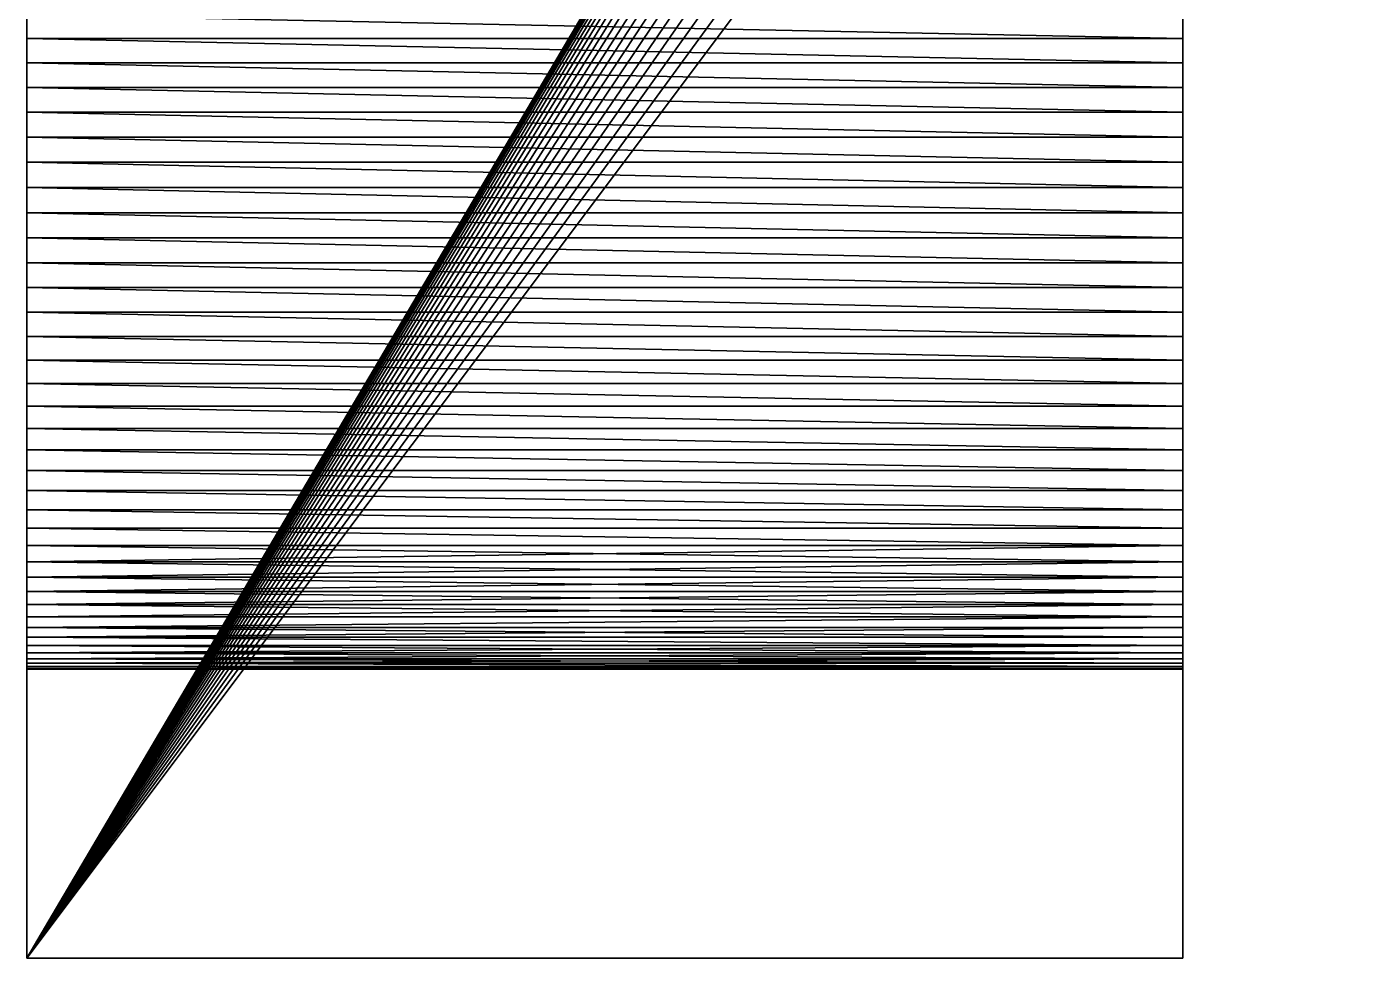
# Model space of a CAD drawing. Header units: millimetres. Extents: x 2854 to 3045, y 1707 to 1839.
# Drawn here: x 2867.753 to 2871.227, y 1801.224 to 1803.641 of the extents above; entities that cross this region are included whole.
import ezdxf

# ---------------------------------------------------------------- set-up
doc = ezdxf.new("R2010")
doc.units = ezdxf.units.MM

# ---------------------------------------------------------------- blocks, each defined once
blk = doc.blocks.new('Mastil_3_AUX')
at = {"color": 250, "true_color": 0x1e1e1e}
for p, q in [((15, -1.5), (19, -1.5)), ((15, -1.5, 10), (19, -1.5, 10)), ((16.7401, -4.5, 3.7773), (16.7401, -1.5, 3.7773)), ((17.2599, -4.5, 6.2227), (17.2599, -1.5, 6.2227)), ((18.0113, -4.5, 4.2653), (18.0113, -1.5, 4.2653)), ((19, -1.5), (19, -4.5)), ((19, -1.5, 10), (19, -4.5, 10)), ((19, -1.5), (19, -1.5, 10)), ((12.8981, -4.5), (19, -4.5)), ((12.8981, -4.5, 10), (19, -4.5, 10)), ((19, -4.5), (19, -4.5, 10))]:
    blk.add_line(p, q, dxfattribs=at)
for p, q in [((16.6137, -4.5, 6.1888), (16.6137, -1.5, 6.1888)), ((16.6137, -4.5, 3.8112), (16.6137, -1.5, 3.8112)), ((16.6765, -4.5, 6.2074), (16.6765, -1.5, 6.2074)), ((16.6765, -4.5, 3.7926), (16.6765, -1.5, 3.7926)), ((16.7401, -4.5, 6.2227), (16.7401, -1.5, 6.2227)), ((16.8045, -4.5, 6.2346), (16.8045, -1.5, 6.2346)), ((16.8045, -4.5, 3.7654), (16.8045, -1.5, 3.7654)), ((16.8693, -4.5, 6.2432), (16.8693, -1.5, 6.2432)), ((16.8693, -4.5, 3.7568), (16.8693, -1.5, 3.7568)), ((16.9346, -4.5, 6.2483), (16.9346, -1.5, 6.2483)), ((16.9346, -4.5, 3.7517), (16.9346, -1.5, 3.7517)), ((17, -4.5, 6.25), (17, -1.5, 6.25)), ((17, -4.5, 3.75), (17, -1.5, 3.75)), ((17.0654, -4.5, 6.2483), (17.0654, -1.5, 6.2483)), ((17.0654, -4.5, 3.7517), (17.0654, -1.5, 3.7517)), ((17.1307, -4.5, 6.2432), (17.1307, -1.5, 6.2432)), ((17.1307, -4.5, 3.7568), (17.1307, -1.5, 3.7568)), ((17.1955, -4.5, 6.2346), (17.1955, -1.5, 6.2346)), ((17.1955, -4.5, 3.7654), (17.1955, -1.5, 3.7654)), ((17.2599, -4.5, 3.7773), (17.2599, -1.5, 3.7773)), ((17.3235, -4.5, 6.2074), (17.3235, -1.5, 6.2074)), ((17.3235, -4.5, 3.7926), (17.3235, -1.5, 3.7926)), ((17.3863, -4.5, 6.1888), (17.3863, -1.5, 6.1888)), ((17.3863, -4.5, 3.8112), (17.3863, -1.5, 3.8112)), ((17.448, -4.5, 6.167), (17.448, -1.5, 6.167)), ((17.448, -4.5, 3.833), (17.448, -1.5, 3.833)), ((17.5084, -4.5, 6.1419), (17.5084, -1.5, 6.1419)), ((17.5084, -4.5, 3.8581), (17.5084, -1.5, 3.8581)), ((17.5675, -4.5, 6.1138), (17.5675, -1.5, 6.1138)), ((17.5675, -4.5, 3.8862), (17.5675, -1.5, 3.8862)), ((17.625, -4.5, 3.9175), (17.625, -1.5, 3.9175)), ((17.6808, -4.5, 6.0483), (17.6808, -1.5, 6.0483)), ((17.6808, -4.5, 3.9517), (17.6808, -1.5, 3.9517)), ((17.7347, -4.5, 6.0113), (17.7347, -1.5, 6.0113)), ((17.7347, -4.5, 3.9887), (17.7347, -1.5, 3.9887)), ((17.7867, -4.5, 5.9714), (17.7867, -1.5, 5.9714)), ((17.7867, -4.5, 4.0286), (17.7867, -1.5, 4.0286)), ((17.8364, -4.5, 4.0711), (17.8364, -1.5, 4.0711)), ((17.8364, -4.5, 5.9289), (17.8364, -1.5, 5.9289)), ((17.8839, -4.5, 4.1161), (17.8839, -1.5, 4.1161)), ((17.8839, -4.5, 5.8839), (17.8839, -1.5, 5.8839)), ((17.9289, -4.5, 4.1636), (17.9289, -1.5, 4.1636)), ((17.9289, -4.5, 5.8364), (17.9289, -1.5, 5.8364)), ((17.9714, -4.5, 4.2133), (17.9714, -1.5, 4.2133)), ((17.9714, -4.5, 5.7867), (17.9714, -1.5, 5.7867)), ((18.0113, -4.5, 5.7347), (18.0113, -1.5, 5.7347)), ((18.0483, -4.5, 4.3192), (18.0483, -1.5, 4.3192)), ((18.0483, -4.5, 5.6808), (18.0483, -1.5, 5.6808)), ((18.0825, -4.5, 4.375), (18.0825, -1.5, 4.375)), ((18.0825, -4.5, 5.625), (18.0825, -1.5, 5.625)), ((18.1138, -4.5, 4.4325), (18.1138, -1.5, 4.4325)), ((18.1138, -4.5, 5.5675), (18.1138, -1.5, 5.5675)), ((18.1419, -4.5, 4.4916), (18.1419, -1.5, 4.4916)), ((18.1419, -4.5, 5.5084), (18.1419, -1.5, 5.5084)), ((18.167, -4.5, 4.552), (18.167, -1.5, 4.552)), ((18.167, -4.5, 5.448), (18.167, -1.5, 5.448)), ((18.1888, -4.5, 4.6137), (18.1888, -1.5, 4.6137)), ((18.1888, -4.5, 5.3863), (18.1888, -1.5, 5.3863)), ((18.2074, -4.5, 4.6765), (18.2074, -1.5, 4.6765)), ((18.2074, -4.5, 5.3235), (18.2074, -1.5, 5.3235)), ((18.2227, -4.5, 4.7401), (18.2227, -1.5, 4.7401)), ((18.2227, -4.5, 5.2599), (18.2227, -1.5, 5.2599)), ((18.2346, -4.5, 4.8045), (18.2346, -1.5, 4.8045)), ((18.2346, -4.5, 5.1955), (18.2346, -1.5, 5.1955)), ((18.2432, -4.5, 4.8693), (18.2432, -1.5, 4.8693)), ((18.2432, -4.5, 5.1307), (18.2432, -1.5, 5.1307)), ((18.2483, -4.5, 4.9346), (18.2483, -1.5, 4.9346)), ((18.2483, -4.5, 5.0654), (18.2483, -1.5, 5.0654)), ((18.25, -4.5, 5), (18.25, -1.5, 5))]:
    blk.add_line(p, q)
at = {"color": 3, "true_color": 0x00ff00}
blk.add_line((17.625, -4.5, 6.0825), (17.625, -1.5, 6.0825), dxfattribs=at)
at = {"color": 250, "true_color": 0x1e1e1e, "extrusion": (-7.93124e-14, 1, 1.24875e-13)}
for centre in [(-17, 5, -1.5), (-17, 5, -4.5)]:
    blk.add_circle(centre, 1.25, dxfattribs=at)
at = {"color": 250, "true_color": 0x1e1e1e}
mesh = blk.add_polyface(dxfattribs=at)
corners = [(11.3457, -1.7843), (11.3045, 0.9693), (11.3458, 0.8731), (11.5355, -1.9645), (11.3897, 0.778), (11.436, 0.684), (11.4847, 0.5914), (11.5359, 0.5), (11.7157, -2.1543), (11.5894, 0.41), (11.6453, 0.3214), (11.7035, 0.2344), (11.7639, 0.1489), (11.8857, -2.3534), (11.8266, 0.065), (11.8914, -0.0173), (12.0451, -2.5611), (11.9584, -0.0978), (12.0274, -0.1765), (12.0985, -0.2534), (12.1934, -2.7768), (12.1716, -0.3284), (12.2466, -0.4015), (12.3301, -3), (12.3235, -0.4726), (12.4022, -0.5416), (12.455, -3.23), (12.4827, -0.6086), (12.5677, -3.4663), (12.565, -0.6734), (12.6489, -0.7361), (12.6679, -3.7082), (12.7344, -0.7965), (12.7553, -3.9549), (12.8214, -0.8547), (12.8296, -4.2059), (12.91, -0.9106), (12.8907, -4.4604), (12.8981, -4.5), (13, -0.9641), (19, -4.5), (13.0914, -1.0153), (13.184, -1.064), (13.278, -1.1103), (13.3731, -1.1542), (13.4693, -1.1955), (13.5665, -1.2343), (13.6648, -1.2706), (13.7639, -1.3042), (13.8639, -1.3353), (13.9647, -1.3637), (14.0662, -1.3895), (14.1684, -1.4126), (14.2711, -1.433), (14.3743, -1.4508), (14.4779, -1.4658), (14.5819, -1.4781), (14.6862, -1.4877), (14.7907, -1.4945), (14.8953, -1.4986), (15, -1.5), (19, -1.5)]
mesh.append_faces([[corners[k] for k in face] for face in [(40, 60, 61)]], dxfattribs={"vtx0": -1, "color": 250})
mesh.append_faces([[corners[k] for k in face] for face in [(0, 2, 3), (3, 7, 8), (8, 12, 13), (13, 15, 16), (16, 19, 20), (20, 22, 23), (23, 25, 26), (26, 27, 28), (28, 30, 31), (31, 32, 33), (33, 34, 35), (35, 36, 37), (37, 36, 38), (38, 39, 40)]], dxfattribs={"vtx0": -1, "vtx1": -1, "color": 250})
mesh.append_faces([[corners[k] for k in face] for face in [(0, 1, 2), (3, 2, 4), (3, 4, 5), (3, 5, 6), (3, 6, 7), (8, 7, 9), (8, 9, 10), (8, 10, 11), (8, 11, 12), (13, 12, 14), (13, 14, 15), (16, 15, 17), (16, 17, 18), (16, 18, 19), (20, 19, 21), (20, 21, 22), (23, 22, 24), (23, 24, 25), (26, 25, 27), (28, 27, 29), (28, 29, 30), (31, 30, 32), (33, 32, 34), (35, 34, 36), (38, 36, 39), (40, 39, 41), (40, 41, 42), (40, 42, 43), (40, 43, 44), (40, 44, 45), (40, 45, 46), (40, 46, 47), (40, 47, 48), (40, 48, 49), (40, 49, 50), (40, 50, 51), (40, 51, 52), (40, 52, 53), (40, 53, 54), (40, 54, 55), (40, 55, 56), (40, 56, 57), (40, 57, 58), (40, 58, 59), (40, 59, 60)]], dxfattribs={"vtx0": -1, "vtx2": -1, "color": 250})
mesh = blk.add_polyface(dxfattribs=at)
corners = [(11.3045, 0.9693, 10), (11.3457, -1.7843, 10), (11.3458, 0.8731, 10), (11.5355, -1.9645, 10), (11.3897, 0.778, 10), (11.436, 0.684, 10), (11.4847, 0.5914, 10), (11.5359, 0.5, 10), (11.7157, -2.1543, 10), (11.5894, 0.41, 10), (11.6453, 0.3214, 10), (11.7035, 0.2344, 10), (11.7639, 0.1489, 10), (11.8857, -2.3534, 10), (11.8266, 0.065, 10), (11.8914, -0.0173, 10), (12.0451, -2.5611, 10), (11.9584, -0.0978, 10), (12.0274, -0.1765, 10), (12.0985, -0.2534, 10), (12.1934, -2.7768, 10), (12.1716, -0.3284, 10), (12.2466, -0.4015, 10), (12.3301, -3, 10), (12.3235, -0.4726, 10), (12.4022, -0.5416, 10), (12.455, -3.23, 10), (12.4827, -0.6086, 10), (12.5677, -3.4663, 10), (12.565, -0.6734, 10), (12.6489, -0.7361, 10), (12.6679, -3.7082, 10), (12.7344, -0.7965, 10), (12.7553, -3.9549, 10), (12.8214, -0.8547, 10), (12.8296, -4.2059, 10), (12.91, -0.9106, 10), (12.8907, -4.4604, 10), (12.8981, -4.5, 10), (13, -0.9641, 10), (19, -4.5, 10), (13.0914, -1.0153, 10), (13.184, -1.064, 10), (13.278, -1.1103, 10), (13.3731, -1.1542, 10), (13.4693, -1.1955, 10), (13.5665, -1.2343, 10), (13.6648, -1.2706, 10), (13.7639, -1.3042, 10), (13.8639, -1.3353, 10), (13.9647, -1.3637, 10), (14.0662, -1.3895, 10), (14.1684, -1.4126, 10), (14.2711, -1.433, 10), (14.3743, -1.4508, 10), (14.4779, -1.4658, 10), (14.5819, -1.4781, 10), (14.6862, -1.4877, 10), (14.7907, -1.4945, 10), (14.8953, -1.4986, 10), (15, -1.5, 10), (19, -1.5, 10)]
mesh.append_faces([[corners[k] for k in face] for face in [(60, 40, 61)]], dxfattribs={"vtx0": -1, "color": 250})
mesh.append_faces([[corners[k] for k in face] for face in [(0, 1, 2), (2, 3, 4), (4, 3, 5), (5, 3, 6), (6, 3, 7), (7, 8, 9), (9, 8, 10), (10, 8, 11), (11, 8, 12), (12, 13, 14), (14, 13, 15), (15, 16, 17), (17, 16, 18), (18, 16, 19), (19, 20, 21), (21, 20, 22), (22, 23, 24), (24, 23, 25), (25, 26, 27), (27, 28, 29), (29, 28, 30), (30, 31, 32), (32, 33, 34), (34, 35, 36), (36, 38, 39), (39, 40, 41), (41, 40, 42), (42, 40, 43), (43, 40, 44), (44, 40, 45), (45, 40, 46), (46, 40, 47), (47, 40, 48), (48, 40, 49), (49, 40, 50), (50, 40, 51), (51, 40, 52), (52, 40, 53), (53, 40, 54), (54, 40, 55), (55, 40, 56), (56, 40, 57), (57, 40, 58), (58, 40, 59), (59, 40, 60)]], dxfattribs={"vtx0": -1, "vtx1": -1, "color": 250})
mesh.append_faces([[corners[k] for k in face] for face in [(2, 1, 3), (7, 3, 8), (12, 8, 13), (15, 13, 16), (19, 16, 20), (22, 20, 23), (25, 23, 26), (27, 26, 28), (30, 28, 31), (32, 31, 33), (34, 33, 35), (36, 35, 37), (36, 37, 38), (39, 38, 40)]], dxfattribs={"vtx0": -1, "vtx2": -1, "color": 250})
mesh = blk.add_polyface(dxfattribs=at)
corners = [(15, -1.5), (16.9346, -1.5, 3.7517), (17, -1.5, 3.75), (16.8693, -1.5, 3.7568), (16.8045, -1.5, 3.7654), (16.7401, -1.5, 3.7773), (16.6765, -1.5, 3.7926), (16.6137, -1.5, 3.8112), (16.552, -1.5, 3.833), (16.4916, -1.5, 3.8581), (16.4325, -1.5, 3.8862), (16.375, -1.5, 3.9175), (16.3192, -1.5, 3.9517), (16.2653, -1.5, 3.9887), (16.2133, -1.5, 4.0286), (16.1636, -1.5, 4.0711), (16.1161, -1.5, 4.1161), (16.0711, -1.5, 4.1636), (16.0286, -1.5, 4.2133), (15.9887, -1.5, 4.2653), (15.9517, -1.5, 4.3192), (15.9175, -1.5, 4.375), (15.8862, -1.5, 4.4325), (15.8581, -1.5, 4.4916), (15.833, -1.5, 4.552), (15.8112, -1.5, 4.6137), (15.7926, -1.5, 4.6765), (15.7773, -1.5, 4.7401), (15.7654, -1.5, 4.8045), (15, -1.5, 10), (15.7568, -1.5, 4.8693), (15.7517, -1.5, 4.9346), (15.75, -1.5, 5), (15.7517, -1.5, 5.0654), (15.7568, -1.5, 5.1307), (15.7654, -1.5, 5.1955), (15.7773, -1.5, 5.2599), (15.7926, -1.5, 5.3235), (15.8112, -1.5, 5.3863), (15.833, -1.5, 5.448), (15.8581, -1.5, 5.5084), (15.8862, -1.5, 5.5675), (15.9175, -1.5, 5.625), (15.9517, -1.5, 5.6808), (15.9887, -1.5, 5.7347), (16.0286, -1.5, 5.7867), (16.0711, -1.5, 5.8364), (16.1161, -1.5, 5.8839), (16.1636, -1.5, 5.9289), (16.2133, -1.5, 5.9714), (16.2653, -1.5, 6.0113), (16.3192, -1.5, 6.0483), (16.375, -1.5, 6.0825), (16.4325, -1.5, 6.1138), (16.4916, -1.5, 6.1419), (16.552, -1.5, 6.167), (16.6137, -1.5, 6.1888), (16.6765, -1.5, 6.2074), (16.7401, -1.5, 6.2227), (16.8045, -1.5, 6.2346), (16.8693, -1.5, 6.2432), (16.9346, -1.5, 6.2483), (17, -1.5, 6.25), (19, -1.5, 10), (19, -1.5), (18.2346, -1.5, 4.8045), (18.2227, -1.5, 4.7401), (18.2074, -1.5, 4.6765), (18.1888, -1.5, 4.6137), (18.167, -1.5, 4.552), (18.1419, -1.5, 4.4916), (18.1138, -1.5, 4.4325), (18.0825, -1.5, 4.375), (18.0483, -1.5, 4.3192), (18.0113, -1.5, 4.2653), (17.9714, -1.5, 4.2133), (17.9289, -1.5, 4.1636), (17.8839, -1.5, 4.1161), (17.8364, -1.5, 4.0711), (17.7867, -1.5, 4.0286), (17.7347, -1.5, 3.9887), (17.6808, -1.5, 3.9517), (17.625, -1.5, 3.9175), (17.5675, -1.5, 3.8862), (17.5084, -1.5, 3.8581), (17.448, -1.5, 3.833), (17.3863, -1.5, 3.8112), (17.3235, -1.5, 3.7926), (17.2599, -1.5, 3.7773), (17.1955, -1.5, 3.7654), (17.1307, -1.5, 3.7568), (17.0654, -1.5, 3.7517), (18.2432, -1.5, 4.8693), (18.2483, -1.5, 4.9346), (18.25, -1.5, 5), (18.2483, -1.5, 5.0654), (18.2432, -1.5, 5.1307), (18.2346, -1.5, 5.1955), (18.2227, -1.5, 5.2599), (18.2074, -1.5, 5.3235), (18.1888, -1.5, 5.3863), (18.167, -1.5, 5.448), (18.1419, -1.5, 5.5084), (18.1138, -1.5, 5.5675), (18.0825, -1.5, 5.625), (18.0483, -1.5, 5.6808), (18.0113, -1.5, 5.7347), (17.9714, -1.5, 5.7867), (17.9289, -1.5, 5.8364), (17.8839, -1.5, 5.8839), (17.8364, -1.5, 5.9289), (17.7867, -1.5, 5.9714), (17.7347, -1.5, 6.0113), (17.6808, -1.5, 6.0483), (17.625, -1.5, 6.0825), (17.5675, -1.5, 6.1138), (17.5084, -1.5, 6.1419), (17.448, -1.5, 6.167), (17.3863, -1.5, 6.1888), (17.3235, -1.5, 6.2074), (17.2599, -1.5, 6.2227), (17.1955, -1.5, 6.2346), (17.1307, -1.5, 6.2432), (17.0654, -1.5, 6.2483)]
mesh.append_faces([[corners[k] for k in face] for face in [(1, 0, 3), (3, 0, 4), (4, 0, 5), (5, 0, 6), (6, 0, 7), (7, 0, 8), (8, 0, 9), (9, 0, 10), (10, 0, 11), (11, 0, 12), (12, 0, 13), (13, 0, 14), (14, 0, 15), (15, 0, 16), (16, 0, 17), (17, 0, 18), (18, 0, 19), (19, 0, 20), (20, 0, 21), (21, 0, 22), (22, 0, 23), (23, 0, 24), (24, 0, 25), (25, 0, 26), (26, 0, 27), (27, 0, 28), (28, 29, 30), (30, 29, 31), (31, 29, 32), (32, 29, 33), (33, 29, 34), (34, 29, 35), (35, 29, 36), (36, 29, 37), (37, 29, 38), (38, 29, 39), (39, 29, 40), (40, 29, 41), (41, 29, 42), (42, 29, 43), (43, 29, 44), (44, 29, 45), (45, 29, 46), (46, 29, 47), (47, 29, 48), (48, 29, 49), (49, 29, 50), (50, 29, 51), (51, 29, 52), (52, 29, 53), (53, 29, 54), (54, 29, 55), (55, 29, 56), (56, 29, 57), (57, 29, 58), (58, 29, 59), (59, 29, 60), (60, 29, 61), (61, 29, 62), (64, 65, 63), (65, 64, 66), (66, 64, 67), (67, 64, 68), (68, 64, 69), (69, 64, 70), (70, 64, 71), (71, 64, 72), (72, 64, 73), (73, 64, 74), (74, 0, 75), (75, 0, 76), (76, 0, 77), (77, 0, 78), (78, 0, 79), (79, 0, 80), (80, 0, 81), (81, 0, 82), (82, 0, 83), (83, 0, 84), (84, 0, 85), (85, 0, 86), (86, 0, 87), (87, 0, 88), (88, 0, 89), (89, 0, 90), (90, 0, 91), (91, 0, 2)]], dxfattribs={"vtx0": -1, "vtx1": -1, "color": 250})
mesh.append_faces([[corners[k] for k in face] for face in [(0, 1, 2), (28, 0, 29), (62, 29, 63), (74, 64, 0), (63, 65, 92), (63, 92, 93), (63, 93, 94), (63, 94, 95), (63, 95, 96), (63, 96, 97), (63, 97, 98), (63, 98, 99), (63, 99, 100), (63, 100, 101), (63, 101, 102), (63, 102, 103), (63, 103, 104), (63, 104, 105), (63, 105, 106), (63, 106, 107), (63, 107, 108), (63, 108, 109), (63, 109, 110), (63, 110, 111), (63, 111, 112), (63, 112, 113), (63, 113, 114), (63, 114, 115), (63, 115, 116), (63, 116, 117), (63, 117, 118), (63, 118, 119), (63, 119, 120), (63, 120, 121), (63, 121, 122), (63, 122, 123), (63, 123, 62)]], dxfattribs={"vtx0": -1, "vtx2": -1, "color": 250})
mesh = blk.add_polyface(dxfattribs=at)
corners = [(16.6137, -1.5, 6.1888), (16.552, -4.5, 6.167), (16.552, -1.5, 6.167), (16.6137, -4.5, 6.1888)]
mesh.append_faces([[corners[k] for k in face] for face in [(0, 1, 2), (1, 0, 3)]], dxfattribs={"vtx0": -1, "color": 250})
mesh = blk.add_polyface(dxfattribs=at)
corners = [(16.552, -4.5, 3.833), (16.6137, -1.5, 3.8112), (16.552, -1.5, 3.833), (16.6137, -4.5, 3.8112)]
mesh.append_faces([[corners[k] for k in face] for face in [(0, 1, 2), (1, 0, 3)]], dxfattribs={"vtx0": -1, "color": 250})
mesh = blk.add_polyface(dxfattribs=at)
corners = [(16.6765, -1.5, 6.2074), (16.6137, -4.5, 6.1888), (16.6137, -1.5, 6.1888), (16.6765, -4.5, 6.2074)]
mesh.append_faces([[corners[k] for k in face] for face in [(0, 1, 2), (1, 0, 3)]], dxfattribs={"vtx0": -1, "color": 250})
mesh = blk.add_polyface(dxfattribs=at)
corners = [(16.6137, -4.5, 3.8112), (16.6765, -1.5, 3.7926), (16.6137, -1.5, 3.8112), (16.6765, -4.5, 3.7926)]
mesh.append_faces([[corners[k] for k in face] for face in [(0, 1, 2), (1, 0, 3)]], dxfattribs={"vtx0": -1, "color": 250})
mesh = blk.add_polyface(dxfattribs=at)
corners = [(16.7401, -1.5, 6.2227), (16.6765, -4.5, 6.2074), (16.6765, -1.5, 6.2074), (16.7401, -4.5, 6.2227)]
mesh.append_faces([[corners[k] for k in face] for face in [(0, 1, 2), (1, 0, 3)]], dxfattribs={"vtx0": -1, "color": 250})
mesh = blk.add_polyface(dxfattribs=at)
corners = [(16.6765, -4.5, 3.7926), (16.7401, -1.5, 3.7773), (16.6765, -1.5, 3.7926), (16.7401, -4.5, 3.7773)]
mesh.append_faces([[corners[k] for k in face] for face in [(0, 1, 2), (1, 0, 3)]], dxfattribs={"vtx0": -1, "color": 250})
mesh = blk.add_polyface(dxfattribs=at)
corners = [(16.8045, -1.5, 6.2346), (16.7401, -4.5, 6.2227), (16.7401, -1.5, 6.2227), (16.8045, -4.5, 6.2346)]
mesh.append_faces([[corners[k] for k in face] for face in [(0, 1, 2), (1, 0, 3)]], dxfattribs={"vtx0": -1, "color": 250})
mesh = blk.add_polyface(dxfattribs=at)
corners = [(16.7401, -4.5, 3.7773), (16.8045, -1.5, 3.7654), (16.7401, -1.5, 3.7773), (16.8045, -4.5, 3.7654)]
mesh.append_faces([[corners[k] for k in face] for face in [(0, 1, 2), (1, 0, 3)]], dxfattribs={"vtx0": -1, "color": 250})
mesh = blk.add_polyface(dxfattribs=at)
corners = [(16.8693, -1.5, 6.2432), (16.8045, -4.5, 6.2346), (16.8045, -1.5, 6.2346), (16.8693, -4.5, 6.2432)]
mesh.append_faces([[corners[k] for k in face] for face in [(0, 1, 2), (1, 0, 3)]], dxfattribs={"vtx0": -1, "color": 250})
mesh = blk.add_polyface(dxfattribs=at)
corners = [(16.8045, -4.5, 3.7654), (16.8693, -1.5, 3.7568), (16.8045, -1.5, 3.7654), (16.8693, -4.5, 3.7568)]
mesh.append_faces([[corners[k] for k in face] for face in [(0, 1, 2), (1, 0, 3)]], dxfattribs={"vtx0": -1, "color": 250})
mesh = blk.add_polyface(dxfattribs=at)
corners = [(16.9346, -1.5, 6.2483), (16.8693, -4.5, 6.2432), (16.8693, -1.5, 6.2432), (16.9346, -4.5, 6.2483)]
mesh.append_faces([[corners[k] for k in face] for face in [(0, 1, 2), (1, 0, 3)]], dxfattribs={"vtx0": -1, "color": 250})
mesh = blk.add_polyface(dxfattribs=at)
corners = [(16.8693, -4.5, 3.7568), (16.9346, -1.5, 3.7517), (16.8693, -1.5, 3.7568), (16.9346, -4.5, 3.7517)]
mesh.append_faces([[corners[k] for k in face] for face in [(0, 1, 2), (1, 0, 3)]], dxfattribs={"vtx0": -1, "color": 250})
mesh = blk.add_polyface(dxfattribs=at)
corners = [(17, -1.5, 6.25), (16.9346, -4.5, 6.2483), (16.9346, -1.5, 6.2483), (17, -4.5, 6.25)]
mesh.append_faces([[corners[k] for k in face] for face in [(0, 1, 2), (1, 0, 3)]], dxfattribs={"vtx0": -1, "color": 250})
mesh = blk.add_polyface(dxfattribs=at)
corners = [(16.9346, -4.5, 3.7517), (17, -1.5, 3.75), (16.9346, -1.5, 3.7517), (17, -4.5, 3.75)]
mesh.append_faces([[corners[k] for k in face] for face in [(0, 1, 2), (1, 0, 3)]], dxfattribs={"vtx0": -1, "color": 250})
mesh = blk.add_polyface(dxfattribs=at)
corners = [(17.0654, -1.5, 6.2483), (17, -4.5, 6.25), (17, -1.5, 6.25), (17.0654, -4.5, 6.2483)]
mesh.append_faces([[corners[k] for k in face] for face in [(0, 1, 2), (1, 0, 3)]], dxfattribs={"vtx0": -1, "color": 250})
mesh = blk.add_polyface(dxfattribs=at)
corners = [(17, -4.5, 3.75), (17.0654, -1.5, 3.7517), (17, -1.5, 3.75), (17.0654, -4.5, 3.7517)]
mesh.append_faces([[corners[k] for k in face] for face in [(0, 1, 2), (1, 0, 3)]], dxfattribs={"vtx0": -1, "color": 250})
mesh = blk.add_polyface(dxfattribs=at)
corners = [(17.1307, -1.5, 6.2432), (17.0654, -4.5, 6.2483), (17.0654, -1.5, 6.2483), (17.1307, -4.5, 6.2432)]
mesh.append_faces([[corners[k] for k in face] for face in [(0, 1, 2), (1, 0, 3)]], dxfattribs={"vtx0": -1, "color": 250})
mesh = blk.add_polyface(dxfattribs=at)
corners = [(17.0654, -4.5, 3.7517), (17.1307, -1.5, 3.7568), (17.0654, -1.5, 3.7517), (17.1307, -4.5, 3.7568)]
mesh.append_faces([[corners[k] for k in face] for face in [(0, 1, 2), (1, 0, 3)]], dxfattribs={"vtx0": -1, "color": 250})
mesh = blk.add_polyface(dxfattribs=at)
corners = [(17.1955, -1.5, 6.2346), (17.1307, -4.5, 6.2432), (17.1307, -1.5, 6.2432), (17.1955, -4.5, 6.2346)]
mesh.append_faces([[corners[k] for k in face] for face in [(0, 1, 2), (1, 0, 3)]], dxfattribs={"vtx0": -1, "color": 250})
mesh = blk.add_polyface(dxfattribs=at)
corners = [(17.1307, -4.5, 3.7568), (17.1955, -1.5, 3.7654), (17.1307, -1.5, 3.7568), (17.1955, -4.5, 3.7654)]
mesh.append_faces([[corners[k] for k in face] for face in [(0, 1, 2), (1, 0, 3)]], dxfattribs={"vtx0": -1, "color": 250})
mesh = blk.add_polyface(dxfattribs=at)
corners = [(17.2599, -1.5, 6.2227), (17.1955, -4.5, 6.2346), (17.1955, -1.5, 6.2346), (17.2599, -4.5, 6.2227)]
mesh.append_faces([[corners[k] for k in face] for face in [(0, 1, 2), (1, 0, 3)]], dxfattribs={"vtx0": -1, "color": 250})
mesh = blk.add_polyface(dxfattribs=at)
corners = [(17.1955, -4.5, 3.7654), (17.2599, -1.5, 3.7773), (17.1955, -1.5, 3.7654), (17.2599, -4.5, 3.7773)]
mesh.append_faces([[corners[k] for k in face] for face in [(0, 1, 2), (1, 0, 3)]], dxfattribs={"vtx0": -1, "color": 250})
mesh = blk.add_polyface(dxfattribs=at)
corners = [(17.3235, -1.5, 6.2074), (17.2599, -4.5, 6.2227), (17.2599, -1.5, 6.2227), (17.3235, -4.5, 6.2074)]
mesh.append_faces([[corners[k] for k in face] for face in [(0, 1, 2), (1, 0, 3)]], dxfattribs={"vtx0": -1, "color": 250})
mesh = blk.add_polyface(dxfattribs=at)
corners = [(17.2599, -4.5, 3.7773), (17.3235, -1.5, 3.7926), (17.2599, -1.5, 3.7773), (17.3235, -4.5, 3.7926)]
mesh.append_faces([[corners[k] for k in face] for face in [(0, 1, 2), (1, 0, 3)]], dxfattribs={"vtx0": -1, "color": 250})
mesh = blk.add_polyface(dxfattribs=at)
corners = [(17.3863, -1.5, 6.1888), (17.3235, -4.5, 6.2074), (17.3235, -1.5, 6.2074), (17.3863, -4.5, 6.1888)]
mesh.append_faces([[corners[k] for k in face] for face in [(0, 1, 2), (1, 0, 3)]], dxfattribs={"vtx0": -1, "color": 250})
mesh = blk.add_polyface(dxfattribs=at)
corners = [(17.3235, -4.5, 3.7926), (17.3863, -1.5, 3.8112), (17.3235, -1.5, 3.7926), (17.3863, -4.5, 3.8112)]
mesh.append_faces([[corners[k] for k in face] for face in [(0, 1, 2), (1, 0, 3)]], dxfattribs={"vtx0": -1, "color": 250})
mesh = blk.add_polyface(dxfattribs=at)
corners = [(17.448, -1.5, 6.167), (17.3863, -4.5, 6.1888), (17.3863, -1.5, 6.1888), (17.448, -4.5, 6.167)]
mesh.append_faces([[corners[k] for k in face] for face in [(0, 1, 2), (1, 0, 3)]], dxfattribs={"vtx0": -1, "color": 250})
mesh = blk.add_polyface(dxfattribs=at)
corners = [(17.3863, -4.5, 3.8112), (17.448, -1.5, 3.833), (17.3863, -1.5, 3.8112), (17.448, -4.5, 3.833)]
mesh.append_faces([[corners[k] for k in face] for face in [(0, 1, 2), (1, 0, 3)]], dxfattribs={"vtx0": -1, "color": 250})
mesh = blk.add_polyface(dxfattribs=at)
corners = [(17.5084, -1.5, 6.1419), (17.448, -4.5, 6.167), (17.448, -1.5, 6.167), (17.5084, -4.5, 6.1419)]
mesh.append_faces([[corners[k] for k in face] for face in [(0, 1, 2), (1, 0, 3)]], dxfattribs={"vtx0": -1, "color": 250})
mesh = blk.add_polyface(dxfattribs=at)
corners = [(17.448, -4.5, 3.833), (17.5084, -1.5, 3.8581), (17.448, -1.5, 3.833), (17.5084, -4.5, 3.8581)]
mesh.append_faces([[corners[k] for k in face] for face in [(0, 1, 2), (1, 0, 3)]], dxfattribs={"vtx0": -1, "color": 250})
mesh = blk.add_polyface(dxfattribs=at)
corners = [(17.5675, -1.5, 6.1138), (17.5084, -4.5, 6.1419), (17.5084, -1.5, 6.1419), (17.5675, -4.5, 6.1138)]
mesh.append_faces([[corners[k] for k in face] for face in [(0, 1, 2), (1, 0, 3)]], dxfattribs={"vtx0": -1, "color": 250})
mesh = blk.add_polyface(dxfattribs=at)
corners = [(17.5084, -4.5, 3.8581), (17.5675, -1.5, 3.8862), (17.5084, -1.5, 3.8581), (17.5675, -4.5, 3.8862)]
mesh.append_faces([[corners[k] for k in face] for face in [(0, 1, 2), (1, 0, 3)]], dxfattribs={"vtx0": -1, "color": 250})
mesh = blk.add_polyface(dxfattribs=at)
corners = [(17.625, -1.5, 6.0825), (17.5675, -4.5, 6.1138), (17.5675, -1.5, 6.1138), (17.625, -4.5, 6.0825)]
mesh.append_faces([[corners[k] for k in face] for face in [(0, 1, 2), (1, 0, 3)]], dxfattribs={"vtx0": -1, "color": 250})
mesh = blk.add_polyface(dxfattribs=at)
corners = [(17.5675, -4.5, 3.8862), (17.625, -1.5, 3.9175), (17.5675, -1.5, 3.8862), (17.625, -4.5, 3.9175)]
mesh.append_faces([[corners[k] for k in face] for face in [(0, 1, 2), (1, 0, 3)]], dxfattribs={"vtx0": -1, "color": 250})
mesh = blk.add_polyface(dxfattribs=at)
corners = [(17.6808, -1.5, 6.0483), (17.625, -4.5, 6.0825), (17.625, -1.5, 6.0825), (17.6808, -4.5, 6.0483)]
mesh.append_faces([[corners[k] for k in face] for face in [(0, 1, 2), (1, 0, 3)]], dxfattribs={"vtx0": -1, "color": 250})
mesh = blk.add_polyface(dxfattribs=at)
corners = [(17.625, -4.5, 3.9175), (17.6808, -1.5, 3.9517), (17.625, -1.5, 3.9175), (17.6808, -4.5, 3.9517)]
mesh.append_faces([[corners[k] for k in face] for face in [(0, 1, 2), (1, 0, 3)]], dxfattribs={"vtx0": -1, "color": 250})
mesh = blk.add_polyface(dxfattribs=at)
corners = [(17.7347, -1.5, 6.0113), (17.6808, -4.5, 6.0483), (17.6808, -1.5, 6.0483), (17.7347, -4.5, 6.0113)]
mesh.append_faces([[corners[k] for k in face] for face in [(0, 1, 2), (1, 0, 3)]], dxfattribs={"vtx0": -1, "color": 250})
mesh = blk.add_polyface(dxfattribs=at)
corners = [(17.6808, -4.5, 3.9517), (17.7347, -1.5, 3.9887), (17.6808, -1.5, 3.9517), (17.7347, -4.5, 3.9887)]
mesh.append_faces([[corners[k] for k in face] for face in [(0, 1, 2), (1, 0, 3)]], dxfattribs={"vtx0": -1, "color": 250})
mesh = blk.add_polyface(dxfattribs=at)
corners = [(17.7867, -1.5, 5.9714), (17.7347, -4.5, 6.0113), (17.7347, -1.5, 6.0113), (17.7867, -4.5, 5.9714)]
mesh.append_faces([[corners[k] for k in face] for face in [(0, 1, 2), (1, 0, 3)]], dxfattribs={"vtx0": -1, "color": 250})
mesh = blk.add_polyface(dxfattribs=at)
corners = [(17.7347, -4.5, 3.9887), (17.7867, -1.5, 4.0286), (17.7347, -1.5, 3.9887), (17.7867, -4.5, 4.0286)]
mesh.append_faces([[corners[k] for k in face] for face in [(0, 1, 2), (1, 0, 3)]], dxfattribs={"vtx0": -1, "color": 250})
mesh = blk.add_polyface(dxfattribs=at)
corners = [(17.8364, -1.5, 5.9289), (17.7867, -4.5, 5.9714), (17.7867, -1.5, 5.9714), (17.8364, -4.5, 5.9289)]
mesh.append_faces([[corners[k] for k in face] for face in [(0, 1, 2), (1, 0, 3)]], dxfattribs={"vtx0": -1, "color": 250})
mesh = blk.add_polyface(dxfattribs=at)
corners = [(17.7867, -4.5, 4.0286), (17.8364, -1.5, 4.0711), (17.7867, -1.5, 4.0286), (17.8364, -4.5, 4.0711)]
mesh.append_faces([[corners[k] for k in face] for face in [(0, 1, 2), (1, 0, 3)]], dxfattribs={"vtx0": -1, "color": 250})
mesh = blk.add_polyface(dxfattribs=at)
corners = [(17.8364, -4.5, 4.0711), (17.8839, -1.5, 4.1161), (17.8364, -1.5, 4.0711), (17.8839, -4.5, 4.1161)]
mesh.append_faces([[corners[k] for k in face] for face in [(0, 1, 2), (1, 0, 3)]], dxfattribs={"vtx0": -1, "color": 250})
mesh = blk.add_polyface(dxfattribs=at)
corners = [(17.8839, -1.5, 5.8839), (17.8364, -4.5, 5.9289), (17.8364, -1.5, 5.9289), (17.8839, -4.5, 5.8839)]
mesh.append_faces([[corners[k] for k in face] for face in [(0, 1, 2), (1, 0, 3)]], dxfattribs={"vtx0": -1, "color": 250})
mesh = blk.add_polyface(dxfattribs=at)
corners = [(17.9289, -1.5, 4.1636), (17.8839, -4.5, 4.1161), (17.9289, -4.5, 4.1636), (17.8839, -1.5, 4.1161)]
mesh.append_faces([[corners[k] for k in face] for face in [(0, 1, 2), (1, 0, 3)]], dxfattribs={"vtx0": -1, "color": 250})
mesh = blk.add_polyface(dxfattribs=at)
corners = [(17.8839, -4.5, 5.8839), (17.9289, -1.5, 5.8364), (17.9289, -4.5, 5.8364), (17.8839, -1.5, 5.8839)]
mesh.append_faces([[corners[k] for k in face] for face in [(0, 1, 2), (1, 0, 3)]], dxfattribs={"vtx0": -1, "color": 250})
mesh = blk.add_polyface(dxfattribs=at)
corners = [(17.9714, -1.5, 4.2133), (17.9289, -4.5, 4.1636), (17.9714, -4.5, 4.2133), (17.9289, -1.5, 4.1636)]
mesh.append_faces([[corners[k] for k in face] for face in [(0, 1, 2), (1, 0, 3)]], dxfattribs={"vtx0": -1, "color": 250})
mesh = blk.add_polyface(dxfattribs=at)
corners = [(17.9289, -1.5, 5.8364), (17.9714, -4.5, 5.7867), (17.9289, -4.5, 5.8364), (17.9714, -1.5, 5.7867)]
mesh.append_faces([[corners[k] for k in face] for face in [(0, 1, 2), (1, 0, 3)]], dxfattribs={"vtx0": -1, "color": 250})
mesh = blk.add_polyface(dxfattribs=at)
corners = [(18.0113, -1.5, 4.2653), (17.9714, -4.5, 4.2133), (18.0113, -4.5, 4.2653), (17.9714, -1.5, 4.2133)]
mesh.append_faces([[corners[k] for k in face] for face in [(0, 1, 2), (1, 0, 3)]], dxfattribs={"vtx0": -1, "color": 250})
mesh = blk.add_polyface(dxfattribs=at)
corners = [(17.9714, -1.5, 5.7867), (18.0113, -4.5, 5.7347), (17.9714, -4.5, 5.7867), (18.0113, -1.5, 5.7347)]
mesh.append_faces([[corners[k] for k in face] for face in [(0, 1, 2), (1, 0, 3)]], dxfattribs={"vtx0": -1, "color": 250})
mesh = blk.add_polyface(dxfattribs=at)
corners = [(18.0483, -1.5, 4.3192), (18.0113, -4.5, 4.2653), (18.0483, -4.5, 4.3192), (18.0113, -1.5, 4.2653)]
mesh.append_faces([[corners[k] for k in face] for face in [(0, 1, 2), (1, 0, 3)]], dxfattribs={"vtx0": -1, "color": 250})
mesh = blk.add_polyface(dxfattribs=at)
corners = [(18.0113, -1.5, 5.7347), (18.0483, -4.5, 5.6808), (18.0113, -4.5, 5.7347), (18.0483, -1.5, 5.6808)]
mesh.append_faces([[corners[k] for k in face] for face in [(0, 1, 2), (1, 0, 3)]], dxfattribs={"vtx0": -1, "color": 250})
mesh = blk.add_polyface(dxfattribs=at)
corners = [(18.0825, -1.5, 4.375), (18.0483, -4.5, 4.3192), (18.0825, -4.5, 4.375), (18.0483, -1.5, 4.3192)]
mesh.append_faces([[corners[k] for k in face] for face in [(0, 1, 2), (1, 0, 3)]], dxfattribs={"vtx0": -1, "color": 250})
mesh = blk.add_polyface(dxfattribs=at)
corners = [(18.0483, -1.5, 5.6808), (18.0825, -4.5, 5.625), (18.0483, -4.5, 5.6808), (18.0825, -1.5, 5.625)]
mesh.append_faces([[corners[k] for k in face] for face in [(0, 1, 2), (1, 0, 3)]], dxfattribs={"vtx0": -1, "color": 250})
mesh = blk.add_polyface(dxfattribs=at)
corners = [(18.1138, -1.5, 4.4325), (18.0825, -4.5, 4.375), (18.1138, -4.5, 4.4325), (18.0825, -1.5, 4.375)]
mesh.append_faces([[corners[k] for k in face] for face in [(0, 1, 2), (1, 0, 3)]], dxfattribs={"vtx0": -1, "color": 250})
mesh = blk.add_polyface(dxfattribs=at)
corners = [(18.0825, -1.5, 5.625), (18.1138, -4.5, 5.5675), (18.0825, -4.5, 5.625), (18.1138, -1.5, 5.5675)]
mesh.append_faces([[corners[k] for k in face] for face in [(0, 1, 2), (1, 0, 3)]], dxfattribs={"vtx0": -1, "color": 250})
mesh = blk.add_polyface(dxfattribs=at)
corners = [(18.1419, -4.5, 4.4916), (18.1138, -1.5, 4.4325), (18.1138, -4.5, 4.4325), (18.1419, -1.5, 4.4916)]
mesh.append_faces([[corners[k] for k in face] for face in [(0, 1, 2), (1, 0, 3)]], dxfattribs={"vtx0": -1, "color": 250})
mesh = blk.add_polyface(dxfattribs=at)
corners = [(18.1138, -1.5, 5.5675), (18.1419, -4.5, 5.5084), (18.1138, -4.5, 5.5675), (18.1419, -1.5, 5.5084)]
mesh.append_faces([[corners[k] for k in face] for face in [(0, 1, 2), (1, 0, 3)]], dxfattribs={"vtx0": -1, "color": 250})
mesh = blk.add_polyface(dxfattribs=at)
corners = [(18.167, -1.5, 4.552), (18.1419, -4.5, 4.4916), (18.167, -4.5, 4.552), (18.1419, -1.5, 4.4916)]
mesh.append_faces([[corners[k] for k in face] for face in [(0, 1, 2), (1, 0, 3)]], dxfattribs={"vtx0": -1, "color": 250})
mesh = blk.add_polyface(dxfattribs=at)
corners = [(18.1419, -1.5, 5.5084), (18.167, -4.5, 5.448), (18.1419, -4.5, 5.5084), (18.167, -1.5, 5.448)]
mesh.append_faces([[corners[k] for k in face] for face in [(0, 1, 2), (1, 0, 3)]], dxfattribs={"vtx0": -1, "color": 250})
mesh = blk.add_polyface(dxfattribs=at)
corners = [(18.1888, -1.5, 4.6137), (18.167, -4.5, 4.552), (18.1888, -4.5, 4.6137), (18.167, -1.5, 4.552)]
mesh.append_faces([[corners[k] for k in face] for face in [(0, 1, 2), (1, 0, 3)]], dxfattribs={"vtx0": -1, "color": 250})
mesh = blk.add_polyface(dxfattribs=at)
corners = [(18.167, -4.5, 5.448), (18.1888, -1.5, 5.3863), (18.1888, -4.5, 5.3863), (18.167, -1.5, 5.448)]
mesh.append_faces([[corners[k] for k in face] for face in [(0, 1, 2), (1, 0, 3)]], dxfattribs={"vtx0": -1, "color": 250})
mesh = blk.add_polyface(dxfattribs=at)
corners = [(18.2074, -1.5, 4.6765), (18.1888, -4.5, 4.6137), (18.2074, -4.5, 4.6765), (18.1888, -1.5, 4.6137)]
mesh.append_faces([[corners[k] for k in face] for face in [(0, 1, 2), (1, 0, 3)]], dxfattribs={"vtx0": -1, "color": 250})
mesh = blk.add_polyface(dxfattribs=at)
corners = [(18.1888, -1.5, 5.3863), (18.2074, -4.5, 5.3235), (18.1888, -4.5, 5.3863), (18.2074, -1.5, 5.3235)]
mesh.append_faces([[corners[k] for k in face] for face in [(0, 1, 2), (1, 0, 3)]], dxfattribs={"vtx0": -1, "color": 250})
mesh = blk.add_polyface(dxfattribs=at)
corners = [(18.2227, -1.5, 4.7401), (18.2074, -4.5, 4.6765), (18.2227, -4.5, 4.7401), (18.2074, -1.5, 4.6765)]
mesh.append_faces([[corners[k] for k in face] for face in [(0, 1, 2), (1, 0, 3)]], dxfattribs={"vtx0": -1, "color": 250})
mesh = blk.add_polyface(dxfattribs=at)
corners = [(18.2074, -1.5, 5.3235), (18.2227, -4.5, 5.2599), (18.2074, -4.5, 5.3235), (18.2227, -1.5, 5.2599)]
mesh.append_faces([[corners[k] for k in face] for face in [(0, 1, 2), (1, 0, 3)]], dxfattribs={"vtx0": -1, "color": 250})
mesh = blk.add_polyface(dxfattribs=at)
corners = [(18.2346, -1.5, 4.8045), (18.2227, -4.5, 4.7401), (18.2346, -4.5, 4.8045), (18.2227, -1.5, 4.7401)]
mesh.append_faces([[corners[k] for k in face] for face in [(0, 1, 2), (1, 0, 3)]], dxfattribs={"vtx0": -1, "color": 250})
mesh = blk.add_polyface(dxfattribs=at)
corners = [(18.2227, -1.5, 5.2599), (18.2346, -4.5, 5.1955), (18.2227, -4.5, 5.2599), (18.2346, -1.5, 5.1955)]
mesh.append_faces([[corners[k] for k in face] for face in [(0, 1, 2), (1, 0, 3)]], dxfattribs={"vtx0": -1, "color": 250})
mesh = blk.add_polyface(dxfattribs=at)
corners = [(18.2432, -1.5, 4.8693), (18.2346, -4.5, 4.8045), (18.2432, -4.5, 4.8693), (18.2346, -1.5, 4.8045)]
mesh.append_faces([[corners[k] for k in face] for face in [(0, 1, 2), (1, 0, 3)]], dxfattribs={"vtx0": -1, "color": 250})
mesh = blk.add_polyface(dxfattribs=at)
corners = [(18.2346, -4.5, 5.1955), (18.2432, -1.5, 5.1307), (18.2432, -4.5, 5.1307), (18.2346, -1.5, 5.1955)]
mesh.append_faces([[corners[k] for k in face] for face in [(0, 1, 2), (1, 0, 3)]], dxfattribs={"vtx0": -1, "color": 250})
mesh = blk.add_polyface(dxfattribs=at)
corners = [(18.2483, -1.5, 4.9346), (18.2432, -4.5, 4.8693), (18.2483, -4.5, 4.9346), (18.2432, -1.5, 4.8693)]
mesh.append_faces([[corners[k] for k in face] for face in [(0, 1, 2), (1, 0, 3)]], dxfattribs={"vtx0": -1, "color": 250})
mesh = blk.add_polyface(dxfattribs=at)
corners = [(18.2432, -1.5, 5.1307), (18.2483, -4.5, 5.0654), (18.2432, -4.5, 5.1307), (18.2483, -1.5, 5.0654)]
mesh.append_faces([[corners[k] for k in face] for face in [(0, 1, 2), (1, 0, 3)]], dxfattribs={"vtx0": -1, "color": 250})
mesh = blk.add_polyface(dxfattribs=at)
corners = [(18.25, -1.5, 5), (18.2483, -4.5, 4.9346), (18.25, -4.5, 5), (18.2483, -1.5, 4.9346)]
mesh.append_faces([[corners[k] for k in face] for face in [(0, 1, 2), (1, 0, 3)]], dxfattribs={"vtx0": -1, "color": 250})
mesh = blk.add_polyface(dxfattribs=at)
corners = [(18.2483, -1.5, 5.0654), (18.25, -4.5, 5), (18.2483, -4.5, 5.0654), (18.25, -1.5, 5)]
mesh.append_faces([[corners[k] for k in face] for face in [(0, 1, 2), (1, 0, 3)]], dxfattribs={"vtx0": -1, "color": 250})
mesh = blk.add_polyface(dxfattribs=at)
corners = [(19, -1.5), (19, -4.5, 10), (19, -4.5), (19, -1.5, 10)]
mesh.append_faces([[corners[k] for k in face] for face in [(0, 1, 2), (1, 0, 3)]], dxfattribs={"vtx0": -1, "color": 250})
mesh = blk.add_polyface(dxfattribs=at)
corners = [(19, -4.5), (17.7867, -4.5, 4.0286), (12.8981, -4.5), (17.8364, -4.5, 4.0711), (17.8839, -4.5, 4.1161), (17.9289, -4.5, 4.1636), (17.9714, -4.5, 4.2133), (18.0113, -4.5, 4.2653), (18.0483, -4.5, 4.3192), (18.0825, -4.5, 4.375), (18.1138, -4.5, 4.4325), (18.1419, -4.5, 4.4916), (18.167, -4.5, 4.552), (18.1888, -4.5, 4.6137), (18.2074, -4.5, 4.6765), (18.2227, -4.5, 4.7401), (18.2346, -4.5, 4.8045), (19, -4.5, 10), (17.7347, -4.5, 3.9887), (17.6808, -4.5, 3.9517), (17.625, -4.5, 3.9175), (17.5675, -4.5, 3.8862), (17.5084, -4.5, 3.8581), (17.448, -4.5, 3.833), (17.3863, -4.5, 3.8112), (17.3235, -4.5, 3.7926), (17.2599, -4.5, 3.7773), (17.1955, -4.5, 3.7654), (17.1307, -4.5, 3.7568), (17.0654, -4.5, 3.7517), (17, -4.5, 3.75), (18.2432, -4.5, 4.8693), (18.2483, -4.5, 4.9346), (18.25, -4.5, 5), (18.2483, -4.5, 5.0654), (18.2432, -4.5, 5.1307), (18.2346, -4.5, 5.1955), (18.2227, -4.5, 5.2599), (18.2074, -4.5, 5.3235), (18.1888, -4.5, 5.3863), (18.167, -4.5, 5.448), (18.1419, -4.5, 5.5084), (18.1138, -4.5, 5.5675), (18.0825, -4.5, 5.625), (18.0483, -4.5, 5.6808), (18.0113, -4.5, 5.7347), (17.9714, -4.5, 5.7867), (17.9289, -4.5, 5.8364), (17.8839, -4.5, 5.8839), (17.8364, -4.5, 5.9289), (17.7867, -4.5, 5.9714), (17.7347, -4.5, 6.0113), (17.6808, -4.5, 6.0483), (17.625, -4.5, 6.0825), (17.5675, -4.5, 6.1138), (17.5084, -4.5, 6.1419), (17.448, -4.5, 6.167), (17.3863, -4.5, 6.1888), (17.3235, -4.5, 6.2074), (17.2599, -4.5, 6.2227), (17.1955, -4.5, 6.2346), (17.1307, -4.5, 6.2432), (17.0654, -4.5, 6.2483), (17, -4.5, 6.25), (15.8862, -4.5, 4.4325), (12.8981, -4.5, 10), (15.9175, -4.5, 4.375), (15.9517, -4.5, 4.3192), (15.9887, -4.5, 4.2653), (16.0286, -4.5, 4.2133), (16.0711, -4.5, 4.1636), (16.1161, -4.5, 4.1161), (16.1636, -4.5, 4.0711), (16.2133, -4.5, 4.0286), (16.2653, -4.5, 3.9887), (16.3192, -4.5, 3.9517), (16.375, -4.5, 3.9175), (16.4325, -4.5, 3.8862), (16.4916, -4.5, 3.8581), (16.552, -4.5, 3.833), (16.6137, -4.5, 3.8112), (16.6765, -4.5, 3.7926), (16.7401, -4.5, 3.7773), (16.8045, -4.5, 3.7654), (16.8693, -4.5, 3.7568), (16.9346, -4.5, 3.7517), (15.8581, -4.5, 4.4916), (15.833, -4.5, 4.552), (15.8112, -4.5, 4.6137), (15.7926, -4.5, 4.6765), (15.7773, -4.5, 4.7401), (15.7654, -4.5, 4.8045), (15.7568, -4.5, 4.8693), (15.7517, -4.5, 4.9346), (15.75, -4.5, 5), (15.7517, -4.5, 5.0654), (15.7568, -4.5, 5.1307), (15.7654, -4.5, 5.1955), (15.7773, -4.5, 5.2599), (15.7926, -4.5, 5.3235), (15.8112, -4.5, 5.3863), (15.833, -4.5, 5.448), (15.8581, -4.5, 5.5084), (15.8862, -4.5, 5.5675), (15.9175, -4.5, 5.625), (15.9517, -4.5, 5.6808), (15.9887, -4.5, 5.7347), (16.0286, -4.5, 5.7867), (16.0711, -4.5, 5.8364), (16.1161, -4.5, 5.8839), (16.1636, -4.5, 5.9289), (16.2133, -4.5, 5.9714), (16.2653, -4.5, 6.0113), (16.3192, -4.5, 6.0483), (16.375, -4.5, 6.0825), (16.4325, -4.5, 6.1138), (16.4916, -4.5, 6.1419), (16.552, -4.5, 6.167), (16.6137, -4.5, 6.1888), (16.6765, -4.5, 6.2074), (16.7401, -4.5, 6.2227), (16.8045, -4.5, 6.2346), (16.8693, -4.5, 6.2432), (16.9346, -4.5, 6.2483)]
mesh.append_faces([[corners[k] for k in face] for face in [(0, 1, 2), (1, 0, 3), (3, 0, 4), (4, 0, 5), (5, 0, 6), (6, 0, 7), (7, 0, 8), (8, 0, 9), (9, 0, 10), (10, 0, 11), (11, 0, 12), (12, 0, 13), (13, 0, 14), (14, 0, 15), (15, 0, 16), (16, 17, 31), (31, 17, 32), (32, 17, 33), (33, 17, 34), (34, 17, 35), (35, 17, 36), (36, 17, 37), (37, 17, 38), (38, 17, 39), (39, 17, 40), (40, 17, 41), (41, 17, 42), (42, 17, 43), (43, 17, 44), (44, 17, 45), (45, 17, 46), (46, 17, 47), (47, 17, 48), (48, 17, 49), (49, 17, 50), (50, 17, 51), (51, 17, 52), (52, 17, 53), (53, 17, 54), (54, 17, 55), (55, 17, 56), (56, 17, 57), (57, 17, 58), (58, 17, 59), (59, 17, 60), (60, 17, 61), (61, 17, 62), (62, 17, 63), (2, 64, 65), (64, 2, 66), (66, 2, 67), (67, 2, 68), (68, 2, 69), (69, 2, 70), (70, 2, 71), (71, 2, 72), (72, 2, 73), (73, 2, 74), (74, 2, 75), (75, 2, 76), (76, 2, 77), (77, 2, 78), (78, 2, 79), (79, 2, 80), (80, 2, 81), (81, 2, 82), (82, 2, 83), (83, 2, 84), (84, 2, 85), (85, 2, 30), (65, 63, 17)]], dxfattribs={"vtx0": -1, "vtx1": -1, "color": 250})
mesh.append_faces([[corners[k] for k in face] for face in [(16, 0, 17), (2, 1, 18), (2, 18, 19), (2, 19, 20), (2, 20, 21), (2, 21, 22), (2, 22, 23), (2, 23, 24), (2, 24, 25), (2, 25, 26), (2, 26, 27), (2, 27, 28), (2, 28, 29), (2, 29, 30), (65, 64, 86), (65, 86, 87), (65, 87, 88), (65, 88, 89), (65, 89, 90), (65, 90, 91), (65, 91, 92), (65, 92, 93), (65, 93, 94), (65, 94, 95), (65, 95, 96), (65, 96, 97), (65, 97, 98), (65, 98, 99), (65, 99, 100), (65, 100, 101), (65, 101, 102), (65, 102, 103), (65, 103, 104), (65, 104, 105), (65, 105, 106), (65, 106, 107), (65, 107, 108), (65, 108, 109), (65, 109, 110), (65, 110, 111), (65, 111, 112), (65, 112, 113), (65, 113, 114), (65, 114, 115), (65, 115, 116), (65, 116, 117), (65, 117, 118), (65, 118, 119), (65, 119, 120), (65, 120, 121), (65, 121, 122), (65, 122, 123), (65, 123, 63)]], dxfattribs={"vtx0": -1, "vtx2": -1, "color": 250})

msp = doc.modelspace()

# ---------------------------------------------------------------- block references
at = {"color": 40, "true_color": 0xf8d731, "rotation": 270.0000000000027}
msp.add_blockref('Mastil_3_AUX', (2872.2529, 1820.2237, 0.0003), dxfattribs=at)

doc.saveas('drawing.dxf')
